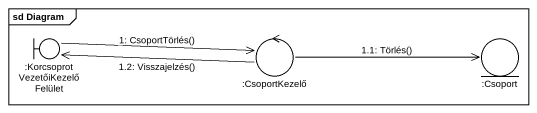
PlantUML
@startuml
mainframe sd Diagram
boundary ":KorcsoprotVezetőiKezelőFelület" as KorcsoprotVezetőiKezelőFelül
control ":CsoportKezelő" as CsoportKezelő
entity ":Csoport" as Csoport
KorcsoprotVezetőiKezelőFelül -right-> CsoportKezelő : 1: CsoportTörlés()
CsoportKezelő -right-> Csoport : 1.1: Törlés()
CsoportKezelő -left-> KorcsoprotVezetőiKezelőFelül : 1.2: Visszajelzés()
@enduml
